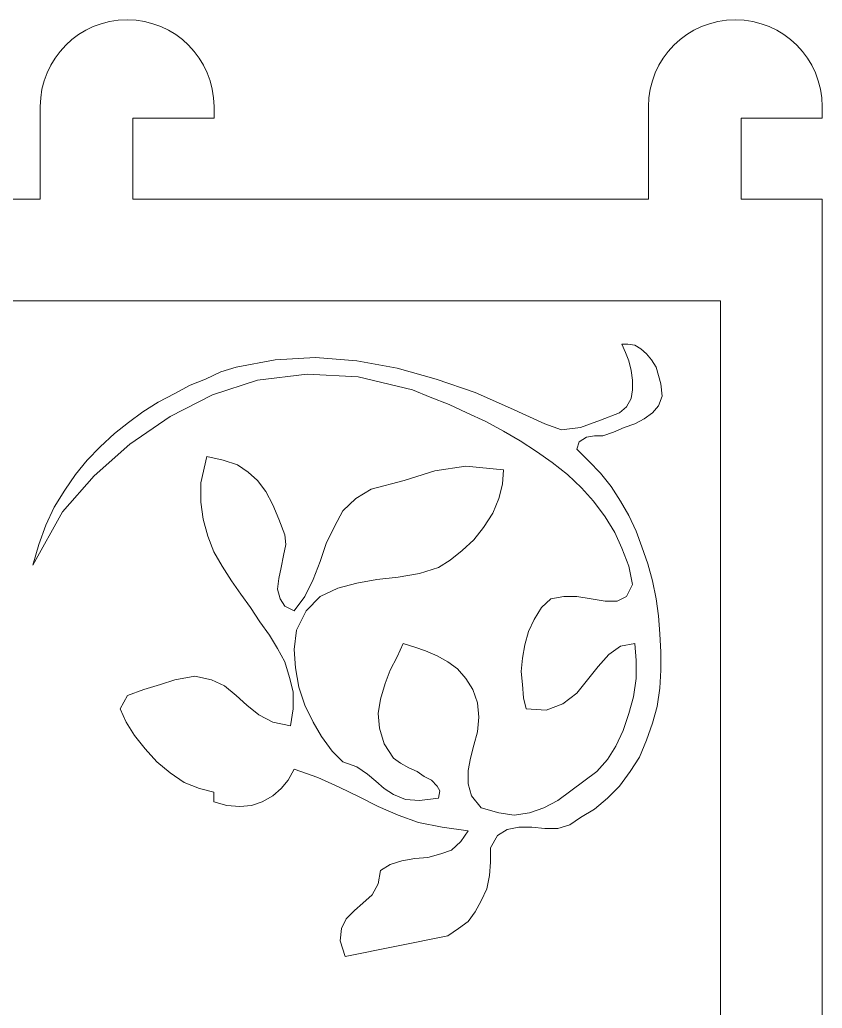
# Model space of a CAD drawing. Header units: millimetres. Extents: x -194 to 183, y -158 to 141.
# Drawn here: x 152.86 to 180.56, y 107.32 to 141.46 of the extents above; entities that cross this region are included whole.
import ezdxf

# ---------------------------------------------------------------- set-up
doc = ezdxf.new("R2010")
doc.units = ezdxf.units.MM
doc.header["$MEASUREMENT"] = 0
doc.layers.add('Camada 1', color=7, linetype='Continuous')

msp = doc.modelspace()

# ---------------------------------------------------------------- linework, layer by layer
at = {"layer": 'Camada 1', "color": 250, "lineweight": 9}
for points, knots in [([(90.563, 45.2602), (90.563, 45.2602), (90.563, 48.0602), (90.563, 48.0602), (90.563, 48.0602), (90.563, 48.0602), (90.563, 132.4602), (90.563, 132.4602), (90.563, 132.4602), (90.563, 132.4602), (90.563, 135.2602), (90.563, 135.2602), (90.563, 135.2602), (90.563, 135.2602), (90.563, 138.4602), (90.563, 138.4602), (90.563, 138.4602), (90.563, 140.117), (91.9062, 141.4602), (93.563, 141.4602), (93.563, 141.4602), (95.2198, 141.4602), (96.563, 140.117), (96.563, 138.4602), (96.563, 138.4602), (96.563, 138.4602), (96.563, 138.0602), (96.563, 138.0602), (96.563, 138.0602), (96.563, 138.0602), (93.763, 138.0602), (93.763, 138.0602), (93.763, 138.0602), (93.763, 138.0602), (93.763, 135.2602), (93.763, 135.2602), (93.763, 135.2602), (93.763, 135.2602), (96.563, 135.2602), (96.563, 135.2602), (96.563, 135.2602), (96.563, 135.2602), (111.563, 135.2602), (111.563, 135.2602), (111.563, 135.2602), (111.563, 135.2602), (111.563, 138.4602), (111.563, 138.4602), (111.563, 138.4602), (111.563, 140.117), (112.9062, 141.4602), (114.563, 141.4602), (114.563, 141.4602), (116.2198, 141.4602), (117.563, 140.117), (117.563, 138.4602), (117.563, 138.4602), (117.563, 138.4602), (117.563, 138.0602), (117.563, 138.0602), (117.563, 138.0602), (117.563, 138.0602), (114.763, 138.0602), (114.763, 138.0602), (114.763, 138.0602), (114.763, 138.0602), (114.763, 135.2602), (114.763, 135.2602), (114.763, 135.2602), (114.763, 135.2602), (117.563, 135.2602), (117.563, 135.2602), (117.563, 135.2602), (117.563, 135.2602), (132.563, 135.2602), (132.563, 135.2602), (132.563, 135.2602), (132.563, 135.2602), (132.563, 138.4602), (132.563, 138.4602), (132.563, 138.4602), (132.563, 140.117), (133.9062, 141.4602), (135.563, 141.4602), (135.563, 141.4602), (137.2198, 141.4602), (138.563, 140.117), (138.563, 138.4602), (138.563, 138.4602), (138.563, 138.4602), (138.563, 138.0602), (138.563, 138.0602), (138.563, 138.0602), (138.563, 138.0602), (135.763, 138.0602), (135.763, 138.0602), (135.763, 138.0602), (135.763, 138.0602), (135.763, 135.2602), (135.763, 135.2602), (135.763, 135.2602), (135.763, 135.2602), (138.563, 135.2602), (138.563, 135.2602), (138.563, 135.2602), (138.563, 135.2602), (153.563, 135.2602), (153.563, 135.2602), (153.563, 135.2602), (153.563, 135.2602), (153.563, 138.4602), (153.563, 138.4602), (153.563, 138.4602), (153.563, 140.117), (154.9062, 141.4602), (156.563, 141.4602), (156.563, 141.4602), (158.2198, 141.4602), (159.563, 140.117), (159.563, 138.4602), (159.563, 138.4602), (159.563, 138.4602), (159.563, 138.0602), (159.563, 138.0602), (159.563, 138.0602), (159.563, 138.0602), (156.763, 138.0602), (156.763, 138.0602), (156.763, 138.0602), (156.763, 138.0602), (156.763, 135.2602), (156.763, 135.2602), (156.763, 135.2602), (156.763, 135.2602), (159.563, 135.2602), (159.563, 135.2602), (159.563, 135.2602), (159.563, 135.2602), (174.563, 135.2602), (174.563, 135.2602), (174.563, 135.2602), (174.563, 135.2602), (174.563, 138.4602), (174.563, 138.4602), (174.563, 138.4602), (174.563, 140.117), (175.9062, 141.4602), (177.563, 141.4602), (177.563, 141.4602), (179.2198, 141.4602), (180.563, 140.117), (180.563, 138.4602), (180.563, 138.4602), (180.563, 138.4602), (180.563, 138.0602), (180.563, 138.0602), (180.563, 138.0602), (180.563, 138.0602), (177.763, 138.0602), (177.763, 138.0602), (177.763, 138.0602), (177.763, 138.0602), (177.763, 135.2602), (177.763, 135.2602), (177.763, 135.2602), (177.763, 135.2602), (180.563, 135.2602), (180.563, 135.2602), (180.563, 135.2602), (180.563, 135.2602), (180.563, 132.4602), (180.563, 132.4602), (180.563, 132.4602), (180.563, 132.4602), (180.563, 48.0602), (180.563, 48.0602), (180.563, 48.0602), (180.563, 48.0602), (180.563, 45.2602), (180.563, 45.2602), (180.563, 45.2602), (180.563, 45.2602), (177.763, 45.2602), (177.763, 45.2602), (177.763, 45.2602), (177.763, 45.2602), (177.763, 42.4602), (177.763, 42.4602), (177.763, 42.4602), (177.763, 42.4602), (180.563, 42.4602), (180.563, 42.4602), (180.563, 42.4602), (180.563, 42.4602), (180.563, 42.0602), (180.563, 42.0602), (180.563, 42.0602), (180.563, 40.4034), (179.2198, 39.0602), (177.563, 39.0602), (177.563, 39.0602), (175.9062, 39.0602), (174.563, 40.4034), (174.563, 42.0602), (174.563, 42.0602), (174.563, 42.0602), (174.563, 45.2602), (174.563, 45.2602), (174.563, 45.2602), (174.563, 45.2602), (159.563, 45.2602), (159.563, 45.2602), (159.563, 45.2602), (159.563, 45.2602), (156.763, 45.2602), (156.763, 45.2602), (156.763, 45.2602), (156.763, 45.2602), (156.763, 42.4602), (156.763, 42.4602), (156.763, 42.4602), (156.763, 42.4602), (159.563, 42.4602), (159.563, 42.4602), (159.563, 42.4602), (159.563, 42.4602), (159.563, 42.0602), (159.563, 42.0602), (159.563, 42.0602), (159.563, 40.4034), (158.2198, 39.0602), (156.563, 39.0602), (156.563, 39.0602), (154.9062, 39.0602), (153.563, 40.4034), (153.563, 42.0602), (153.563, 42.0602), (153.563, 42.0602), (153.563, 45.2602), (153.563, 45.2602), (153.563, 45.2602), (153.563, 45.2602), (138.563, 45.2602), (138.563, 45.2602), (138.563, 45.2602), (138.563, 45.2602), (135.763, 45.2602), (135.763, 45.2602), (135.763, 45.2602), (135.763, 45.2602), (135.763, 42.4602), (135.763, 42.4602), (135.763, 42.4602), (135.763, 42.4602), (138.563, 42.4602), (138.563, 42.4602), (138.563, 42.4602), (138.563, 42.4602), (138.563, 42.0602), (138.563, 42.0602), (138.563, 42.0602), (138.563, 40.4034), (137.2198, 39.0602), (135.563, 39.0602), (135.563, 39.0602), (133.9062, 39.0602), (132.563, 40.4034), (132.563, 42.0602), (132.563, 42.0602), (132.563, 42.0602), (132.563, 45.2602), (132.563, 45.2602), (132.563, 45.2602), (132.563, 45.2602), (117.563, 45.2602), (117.563, 45.2602), (117.563, 45.2602), (117.563, 45.2602), (114.763, 45.2602), (114.763, 45.2602), (114.763, 45.2602), (114.763, 45.2602), (114.763, 42.4602), (114.763, 42.4602), (114.763, 42.4602), (114.763, 42.4602), (117.563, 42.4602), (117.563, 42.4602), (117.563, 42.4602), (117.563, 42.4602), (117.563, 42.0602), (117.563, 42.0602), (117.563, 42.0602), (117.563, 40.4034), (116.2198, 39.0602), (114.563, 39.0602), (114.563, 39.0602), (112.9062, 39.0602), (111.563, 40.4034), (111.563, 42.0602), (111.563, 42.0602), (111.563, 42.0602), (111.563, 45.2602), (111.563, 45.2602), (111.563, 45.2602), (111.563, 45.2602), (96.563, 45.2602), (96.563, 45.2602), (96.563, 45.2602), (96.563, 45.2602), (93.763, 45.2602), (93.763, 45.2602), (93.763, 45.2602), (93.763, 45.2602), (93.763, 42.4602), (93.763, 42.4602), (93.763, 42.4602), (93.763, 42.4602), (96.563, 42.4602), (96.563, 42.4602), (96.563, 42.4602), (96.563, 42.4602), (96.563, 42.0602), (96.563, 42.0602), (96.563, 42.0602), (96.563, 40.4034), (95.2198, 39.0602), (93.563, 39.0602), (93.563, 39.0602), (91.9062, 39.0602), (90.563, 40.4034), (90.563, 42.0602), (90.563, 42.0602), (90.563, 42.0602), (90.563, 45.2602), (90.563, 45.2602)], [0, 0, 0, 0, 0.0117647, 0.0117647, 0.0117647, 0.0117647, 0.0235294, 0.0235294, 0.0235294, 0.0235294, 0.0352941, 0.0352941, 0.0352941, 0.0352941, 0.0470588, 0.0470588, 0.0470588, 0.0470588, 0.0588235, 0.0588235, 0.0588235, 0.0588235, 0.0705882, 0.0705882, 0.0705882, 0.0705882, 0.0823529, 0.0823529, 0.0823529, 0.0823529, 0.0941176, 0.0941176, 0.0941176, 0.0941176, 0.1058824, 0.1058824, 0.1058824, 0.1058824, 0.1176471, 0.1176471, 0.1176471, 0.1176471, 0.1294118, 0.1294118, 0.1294118, 0.1294118, 0.1411765, 0.1411765, 0.1411765, 0.1411765, 0.1529412, 0.1529412, 0.1529412, 0.1529412, 0.1647059, 0.1647059, 0.1647059, 0.1647059, 0.1764706, 0.1764706, 0.1764706, 0.1764706, 0.1882353, 0.1882353, 0.1882353, 0.1882353, 0.2, 0.2, 0.2, 0.2, 0.2117647, 0.2117647, 0.2117647, 0.2117647, 0.2235294, 0.2235294, 0.2235294, 0.2235294, 0.2352941, 0.2352941, 0.2352941, 0.2352941, 0.2470588, 0.2470588, 0.2470588, 0.2470588, 0.2588235, 0.2588235, 0.2588235, 0.2588235, 0.2705882, 0.2705882, 0.2705882, 0.2705882, 0.2823529, 0.2823529, 0.2823529, 0.2823529, 0.2941176, 0.2941176, 0.2941176, 0.2941176, 0.3058824, 0.3058824, 0.3058824, 0.3058824, 0.3176471, 0.3176471, 0.3176471, 0.3176471, 0.3294118, 0.3294118, 0.3294118, 0.3294118, 0.3411765, 0.3411765, 0.3411765, 0.3411765, 0.3529412, 0.3529412, 0.3529412, 0.3529412, 0.3647059, 0.3647059, 0.3647059, 0.3647059, 0.3764706, 0.3764706, 0.3764706, 0.3764706, 0.3882353, 0.3882353, 0.3882353, 0.3882353, 0.4, 0.4, 0.4, 0.4, 0.4117647, 0.4117647, 0.4117647, 0.4117647, 0.4235294, 0.4235294, 0.4235294, 0.4235294, 0.4352941, 0.4352941, 0.4352941, 0.4352941, 0.4470588, 0.4470588, 0.4470588, 0.4470588, 0.4588235, 0.4588235, 0.4588235, 0.4588235, 0.4705882, 0.4705882, 0.4705882, 0.4705882, 0.4823529, 0.4823529, 0.4823529, 0.4823529, 0.4941176, 0.4941176, 0.4941176, 0.4941176, 0.5058824, 0.5058824, 0.5058824, 0.5058824, 0.5176471, 0.5176471, 0.5176471, 0.5176471, 0.5294118, 0.5294118, 0.5294118, 0.5294118, 0.5411765, 0.5411765, 0.5411765, 0.5411765, 0.5529412, 0.5529412, 0.5529412, 0.5529412, 0.5647059, 0.5647059, 0.5647059, 0.5647059, 0.5764706, 0.5764706, 0.5764706, 0.5764706, 0.5882353, 0.5882353, 0.5882353, 0.5882353, 0.6, 0.6, 0.6, 0.6, 0.6117647, 0.6117647, 0.6117647, 0.6117647, 0.6235294, 0.6235294, 0.6235294, 0.6235294, 0.6352941, 0.6352941, 0.6352941, 0.6352941, 0.6470588, 0.6470588, 0.6470588, 0.6470588, 0.6588235, 0.6588235, 0.6588235, 0.6588235, 0.6705882, 0.6705882, 0.6705882, 0.6705882, 0.6823529, 0.6823529, 0.6823529, 0.6823529, 0.6941176, 0.6941176, 0.6941176, 0.6941176, 0.7058824, 0.7058824, 0.7058824, 0.7058824, 0.7176471, 0.7176471, 0.7176471, 0.7176471, 0.7294118, 0.7294118, 0.7294118, 0.7294118, 0.7411765, 0.7411765, 0.7411765, 0.7411765, 0.7529412, 0.7529412, 0.7529412, 0.7529412, 0.7647059, 0.7647059, 0.7647059, 0.7647059, 0.7764706, 0.7764706, 0.7764706, 0.7764706, 0.7882353, 0.7882353, 0.7882353, 0.7882353, 0.8, 0.8, 0.8, 0.8, 0.8117647, 0.8117647, 0.8117647, 0.8117647, 0.8235294, 0.8235294, 0.8235294, 0.8235294, 0.8352941, 0.8352941, 0.8352941, 0.8352941, 0.8470588, 0.8470588, 0.8470588, 0.8470588, 0.8588235, 0.8588235, 0.8588235, 0.8588235, 0.8705882, 0.8705882, 0.8705882, 0.8705882, 0.8823529, 0.8823529, 0.8823529, 0.8823529, 0.8941176, 0.8941176, 0.8941176, 0.8941176, 0.9058824, 0.9058824, 0.9058824, 0.9058824, 0.9176471, 0.9176471, 0.9176471, 0.9176471, 0.9294118, 0.9294118, 0.9294118, 0.9294118, 0.9411765, 0.9411765, 0.9411765, 0.9411765, 0.9529412, 0.9529412, 0.9529412, 0.9529412, 0.9647059, 0.9647059, 0.9647059, 0.9647059, 0.9764706, 0.9764706, 0.9764706, 0.9764706, 1, 1, 1, 1]), ([(160.3308, 129.4678), (160.3308, 129.4678), (161.6784, 129.718), (161.6784, 129.718), (161.6784, 129.718), (161.6784, 129.718), (163.0667, 129.8014), (163.0667, 129.8014), (163.0667, 129.8014), (163.0667, 129.8014), (164.4961, 129.6763), (164.4961, 129.6763), (164.4961, 129.6763), (164.4961, 129.6763), (165.8846, 129.426), (165.8846, 129.426), (165.8846, 129.426), (165.8846, 129.426), (167.2323, 129.0506), (167.2323, 129.0506), (167.2323, 129.0506), (167.2323, 129.0506), (168.5797, 128.5917), (168.5797, 128.5917), (168.5797, 128.5917), (168.5797, 128.5917), (169.8049, 128.0496), (169.8049, 128.0496), (169.8049, 128.0496), (169.8049, 128.0496), (170.9892, 127.5074), (170.9892, 127.5074), (170.9892, 127.5074), (170.9892, 127.5074), (171.5608, 127.2988), (171.5608, 127.2988), (171.5608, 127.2988), (171.5608, 127.2988), (172.2142, 127.3822), (172.2142, 127.3822), (172.2142, 127.3822), (172.2142, 127.3822), (172.9086, 127.6325), (172.9086, 127.6325), (172.9086, 127.6325), (172.9086, 127.6325), (173.5619, 127.8826), (173.5619, 127.8826), (173.5619, 127.8826), (173.5619, 127.8826), (173.8069, 128.0913), (173.8069, 128.0913), (173.8069, 128.0913), (173.8069, 128.0913), (173.9703, 128.3833), (173.9703, 128.3833), (173.9703, 128.3833), (173.9703, 128.3833), (174.0112, 128.6752), (174.0112, 128.6752), (174.0112, 128.6752), (174.0112, 128.6752), (174.0112, 129.0089), (174.0112, 129.0089), (174.0112, 129.0089), (174.0112, 129.0089), (173.9703, 129.3426), (173.9703, 129.3426), (173.9703, 129.3426), (173.9703, 129.3426), (173.8886, 129.6763), (173.8886, 129.6763), (173.8886, 129.6763), (173.8886, 129.6763), (173.7662, 129.9682), (173.7662, 129.9682), (173.7662, 129.9682), (173.7662, 129.9682), (173.6436, 130.2602), (173.6436, 130.2602), (173.6436, 130.2602), (173.6436, 130.2602), (173.8479, 130.2602), (173.8479, 130.2602), (173.8479, 130.2602), (173.8479, 130.2602), (174.0929, 130.2184), (174.0929, 130.2184), (174.0929, 130.2184), (174.0929, 130.2184), (174.2971, 130.0933), (174.2971, 130.0933), (174.2971, 130.0933), (174.2971, 130.0933), (174.5012, 129.9265), (174.5012, 129.9265), (174.5012, 129.9265), (174.5012, 129.9265), (174.6647, 129.718), (174.6647, 129.718), (174.6647, 129.718), (174.6647, 129.718), (174.8278, 129.4678), (174.8278, 129.4678), (174.8278, 129.4678), (174.8278, 129.4678), (174.9096, 129.1758), (174.9096, 129.1758), (174.9096, 129.1758), (174.9096, 129.1758), (174.9913, 128.8837), (174.9913, 128.8837), (174.9913, 128.8837), (174.9913, 128.8837), (175.0321, 128.4667), (175.0321, 128.4667), (175.0321, 128.4667), (175.0321, 128.4667), (174.9096, 128.133), (174.9096, 128.133), (174.9096, 128.133), (174.9096, 128.133), (174.7055, 127.8826), (174.7055, 127.8826), (174.7055, 127.8826), (174.7055, 127.8826), (174.4195, 127.6742), (174.4195, 127.6742), (174.4195, 127.6742), (174.4195, 127.6742), (174.0929, 127.5074), (174.0929, 127.5074), (174.0929, 127.5074), (174.0929, 127.5074), (173.7254, 127.3822), (173.7254, 127.3822), (173.7254, 127.3822), (173.7254, 127.3822), (173.3578, 127.2153), (173.3578, 127.2153), (173.3578, 127.2153), (173.3578, 127.2153), (172.9902, 127.0903), (172.9902, 127.0903), (172.9902, 127.0903), (172.9902, 127.0903), (172.7044, 127.0903), (172.7044, 127.0903), (172.7044, 127.0903), (172.7044, 127.0903), (172.4187, 127.0485), (172.4187, 127.0485), (172.4187, 127.0485), (172.4187, 127.0485), (172.1734, 126.8817), (172.1734, 126.8817), (172.1734, 126.8817), (172.1734, 126.8817), (172.092, 126.6313), (172.092, 126.6313), (172.092, 126.6313), (172.092, 126.6313), (172.5001, 126.2144), (172.5001, 126.2144), (172.5001, 126.2144), (172.5001, 126.2144), (172.9086, 125.7973), (172.9086, 125.7973), (172.9086, 125.7973), (172.9086, 125.7973), (173.2762, 125.3385), (173.2762, 125.3385), (173.2762, 125.3385), (173.2762, 125.3385), (173.6028, 124.8379), (173.6028, 124.8379), (173.6028, 124.8379), (173.6028, 124.8379), (173.8886, 124.3373), (173.8886, 124.3373), (173.8886, 124.3373), (173.8886, 124.3373), (174.1336, 123.7952), (174.1336, 123.7952), (174.1336, 123.7952), (174.1336, 123.7952), (174.338, 123.2528), (174.338, 123.2528), (174.338, 123.2528), (174.338, 123.2528), (174.542, 122.669), (174.542, 122.669), (174.542, 122.669), (174.542, 122.669), (174.7055, 122.0851), (174.7055, 122.0851), (174.7055, 122.0851), (174.7055, 122.0851), (174.8278, 121.4594), (174.8278, 121.4594), (174.8278, 121.4594), (174.8278, 121.4594), (174.9096, 120.8755), (174.9096, 120.8755), (174.9096, 120.8755), (174.9096, 120.8755), (174.9504, 120.2498), (174.9504, 120.2498), (174.9504, 120.2498), (174.9504, 120.2498), (174.9913, 119.6241), (174.9913, 119.6241), (174.9913, 119.6241), (174.9913, 119.6241), (174.9913, 118.9984), (174.9913, 118.9984), (174.9913, 118.9984), (174.9913, 118.9984), (174.9504, 118.3727), (174.9504, 118.3727), (174.9504, 118.3727), (174.9504, 118.3727), (174.8686, 117.7471), (174.8686, 117.7471), (174.8686, 117.7471), (174.8686, 117.7471), (174.7055, 117.1632), (174.7055, 117.1632), (174.7055, 117.1632), (174.7055, 117.1632), (174.5012, 116.5792), (174.5012, 116.5792), (174.5012, 116.5792), (174.5012, 116.5792), (174.2563, 115.9954), (174.2563, 115.9954), (174.2563, 115.9954), (174.2563, 115.9954), (173.9295, 115.4948), (173.9295, 115.4948), (173.9295, 115.4948), (173.9295, 115.4948), (173.5619, 114.9942), (173.5619, 114.9942), (173.5619, 114.9942), (173.5619, 114.9942), (173.1535, 114.577), (173.1535, 114.577), (173.1535, 114.577), (173.1535, 114.577), (172.7044, 114.2018), (172.7044, 114.2018), (172.7044, 114.2018), (172.7044, 114.2018), (172.2142, 113.9099), (172.2142, 113.9099), (172.2142, 113.9099), (172.2142, 113.9099), (171.8468, 113.6595), (171.8468, 113.6595), (171.8468, 113.6595), (171.8468, 113.6595), (171.4385, 113.5345), (171.4385, 113.5345), (171.4385, 113.5345), (171.4385, 113.5345), (170.9892, 113.5345), (170.9892, 113.5345), (170.9892, 113.5345), (170.9892, 113.5345), (170.54, 113.5762), (170.54, 113.5762), (170.54, 113.5762), (170.54, 113.5762), (170.0909, 113.5762), (170.0909, 113.5762), (170.0909, 113.5762), (170.0909, 113.5762), (169.6825, 113.4928), (169.6825, 113.4928), (169.6825, 113.4928), (169.6825, 113.4928), (169.3557, 113.2842), (169.3557, 113.2842), (169.3557, 113.2842), (169.3557, 113.2842), (169.1107, 112.8671), (169.1107, 112.8671), (169.1107, 112.8671), (169.1107, 112.8671), (169.1107, 112.3665), (169.1107, 112.3665), (169.1107, 112.3665), (169.1107, 112.3665), (169.0699, 111.9078), (169.0699, 111.9078), (169.0699, 111.9078), (169.0699, 111.9078), (168.9881, 111.449), (168.9881, 111.449), (168.9881, 111.449), (168.9881, 111.449), (168.784, 111.0318), (168.784, 111.0318), (168.784, 111.0318), (168.784, 111.0318), (168.5797, 110.6563), (168.5797, 110.6563), (168.5797, 110.6563), (168.5797, 110.6563), (168.3347, 110.3226), (168.3347, 110.3226), (168.3347, 110.3226), (168.3347, 110.3226), (168.0081, 110.0725), (168.0081, 110.0725), (168.0081, 110.0725), (168.0081, 110.0725), (167.6405, 109.8222), (167.6405, 109.8222), (167.6405, 109.8222), (167.6405, 109.8222), (164.0877, 109.113), (164.0877, 109.113), (164.0877, 109.113), (164.0877, 109.113), (163.9244, 109.6553), (163.9244, 109.6553), (163.9244, 109.6553), (163.9244, 109.6553), (163.9653, 110.0725), (163.9653, 110.0725), (163.9653, 110.0725), (163.9653, 110.0725), (164.1285, 110.4061), (164.1285, 110.4061), (164.1285, 110.4061), (164.1285, 110.4061), (164.4144, 110.6981), (164.4144, 110.6981), (164.4144, 110.6981), (164.4144, 110.6981), (164.7002, 110.9482), (164.7002, 110.9482), (164.7002, 110.9482), (164.7002, 110.9482), (165.027, 111.2404), (165.027, 111.2404), (165.027, 111.2404), (165.027, 111.2404), (165.2312, 111.6156), (165.2312, 111.6156), (165.2312, 111.6156), (165.2312, 111.6156), (165.3129, 112.0746), (165.3129, 112.0746), (165.3129, 112.0746), (165.3129, 112.0746), (165.6396, 112.283), (165.6396, 112.283), (165.6396, 112.283), (165.6396, 112.283), (166.0478, 112.4083), (166.0478, 112.4083), (166.0478, 112.4083), (166.0478, 112.4083), (166.4972, 112.4916), (166.4972, 112.4916), (166.4972, 112.4916), (166.4972, 112.4916), (166.9462, 112.5335), (166.9462, 112.5335), (166.9462, 112.5335), (166.9462, 112.5335), (167.3954, 112.6585), (167.3954, 112.6585), (167.3954, 112.6585), (167.3954, 112.6585), (167.7631, 112.7836), (167.7631, 112.7836), (167.7631, 112.7836), (167.7631, 112.7836), (168.0898, 113.0756), (168.0898, 113.0756), (168.0898, 113.0756), (168.0898, 113.0756), (168.3347, 113.4509), (168.3347, 113.4509), (168.3347, 113.4509), (168.3347, 113.4509), (167.4364, 113.5762), (167.4364, 113.5762), (167.4364, 113.5762), (167.4364, 113.5762), (166.6197, 113.743), (166.6197, 113.743), (166.6197, 113.743), (166.6197, 113.743), (165.9255, 113.9931), (165.9255, 113.9931), (165.9255, 113.9931), (165.9255, 113.9931), (165.2312, 114.2851), (165.2312, 114.2851), (165.2312, 114.2851), (165.2312, 114.2851), (164.5779, 114.6188), (164.5779, 114.6188), (164.5779, 114.6188), (164.5779, 114.6188), (163.8835, 114.9525), (163.8835, 114.9525), (163.8835, 114.9525), (163.8835, 114.9525), (163.1484, 115.2862), (163.1484, 115.2862), (163.1484, 115.2862), (163.1484, 115.2862), (162.3319, 115.5782), (162.3319, 115.5782), (162.3319, 115.5782), (162.3319, 115.5782), (162.1275, 115.2028), (162.1275, 115.2028), (162.1275, 115.2028), (162.1275, 115.2028), (161.8824, 114.9107), (161.8824, 114.9107), (161.8824, 114.9107), (161.8824, 114.9107), (161.5967, 114.6605), (161.5967, 114.6605), (161.5967, 114.6605), (161.5967, 114.6605), (161.2291, 114.452), (161.2291, 114.452), (161.2291, 114.452), (161.2291, 114.452), (160.8616, 114.3268), (160.8616, 114.3268), (160.8616, 114.3268), (160.8616, 114.3268), (160.4531, 114.2851), (160.4531, 114.2851), (160.4531, 114.2851), (160.4531, 114.2851), (160.0041, 114.3268), (160.0041, 114.3268), (160.0041, 114.3268), (160.0041, 114.3268), (159.5547, 114.452), (159.5547, 114.452), (159.5547, 114.452), (159.5547, 114.452), (159.5547, 114.7858), (159.5547, 114.7858), (159.5547, 114.7858), (159.5547, 114.7858), (159.0648, 114.9107), (159.0648, 114.9107), (159.0648, 114.9107), (159.0648, 114.9107), (158.5339, 115.1195), (158.5339, 115.1195), (158.5339, 115.1195), (158.5339, 115.1195), (158.0438, 115.4531), (158.0438, 115.4531), (158.0438, 115.4531), (158.0438, 115.4531), (157.5946, 115.8285), (157.5946, 115.8285), (157.5946, 115.8285), (157.5946, 115.8285), (157.1863, 116.2872), (157.1863, 116.2872), (157.1863, 116.2872), (157.1863, 116.2872), (156.8187, 116.7462), (156.8187, 116.7462), (156.8187, 116.7462), (156.8187, 116.7462), (156.5329, 117.205), (156.5329, 117.205), (156.5329, 117.205), (156.5329, 117.205), (156.3286, 117.6637), (156.3286, 117.6637), (156.3286, 117.6637), (156.3286, 117.6637), (156.5736, 118.1225), (156.5736, 118.1225), (156.5736, 118.1225), (156.5736, 118.1225), (157.1455, 118.3311), (157.1455, 118.3311), (157.1455, 118.3311), (157.1455, 118.3311), (157.7171, 118.498), (157.7171, 118.498), (157.7171, 118.498), (157.7171, 118.498), (158.2071, 118.6647), (158.2071, 118.6647), (158.2071, 118.6647), (158.2071, 118.6647), (158.9013, 118.7898), (158.9013, 118.7898), (158.9013, 118.7898), (158.9013, 118.7898), (159.4731, 118.6647), (159.4731, 118.6647), (159.4731, 118.6647), (159.4731, 118.6647), (159.9224, 118.4562), (159.9224, 118.4562), (159.9224, 118.4562), (159.9224, 118.4562), (160.3308, 118.1225), (160.3308, 118.1225), (160.3308, 118.1225), (160.3308, 118.1225), (160.6982, 117.7889), (160.6982, 117.7889), (160.6982, 117.7889), (160.6982, 117.7889), (161.1065, 117.4552), (161.1065, 117.4552), (161.1065, 117.4552), (161.1065, 117.4552), (161.5967, 117.205), (161.5967, 117.205), (161.5967, 117.205), (161.5967, 117.205), (162.2092, 117.0798), (162.2092, 117.0798), (162.2092, 117.0798), (162.2092, 117.0798), (162.2909, 117.6637), (162.2909, 117.6637), (162.2909, 117.6637), (162.2909, 117.6637), (162.2909, 118.2475), (162.2909, 118.2475), (162.2909, 118.2475), (162.2909, 118.2475), (162.1684, 118.7482), (162.1684, 118.7482), (162.1684, 118.7482), (162.1684, 118.7482), (162.0051, 119.2904), (162.0051, 119.2904), (162.0051, 119.2904), (162.0051, 119.2904), (161.76, 119.7492), (161.76, 119.7492), (161.76, 119.7492), (161.76, 119.7492), (161.474, 120.2082), (161.474, 120.2082), (161.474, 120.2082), (161.474, 120.2082), (161.1474, 120.6669), (161.1474, 120.6669), (161.1474, 120.6669), (161.1474, 120.6669), (160.8207, 121.1674), (160.8207, 121.1674), (160.8207, 121.1674), (160.8207, 121.1674), (160.4939, 121.6261), (160.4939, 121.6261), (160.4939, 121.6261), (160.4939, 121.6261), (160.1673, 122.0851), (160.1673, 122.0851), (160.1673, 122.0851), (160.1673, 122.0851), (159.8406, 122.5855), (159.8406, 122.5855), (159.8406, 122.5855), (159.8406, 122.5855), (159.5547, 123.0861), (159.5547, 123.0861), (159.5547, 123.0861), (159.5547, 123.0861), (159.3507, 123.6283), (159.3507, 123.6283), (159.3507, 123.6283), (159.3507, 123.6283), (159.1872, 124.2122), (159.1872, 124.2122), (159.1872, 124.2122), (159.1872, 124.2122), (159.1055, 124.7962), (159.1055, 124.7962), (159.1055, 124.7962), (159.1055, 124.7962), (159.1055, 125.4636), (159.1055, 125.4636), (159.1055, 125.4636), (159.1055, 125.4636), (159.3097, 126.3811), (159.3097, 126.3811), (159.3097, 126.3811), (159.3097, 126.3811), (159.8815, 126.256), (159.8815, 126.256), (159.8815, 126.256), (159.8815, 126.256), (160.3716, 126.0893), (160.3716, 126.0893), (160.3716, 126.0893), (160.3716, 126.0893), (160.7392, 125.839), (160.7392, 125.839), (160.7392, 125.839), (160.7392, 125.839), (161.0658, 125.5469), (161.0658, 125.5469), (161.0658, 125.5469), (161.0658, 125.5469), (161.3518, 125.1716), (161.3518, 125.1716), (161.3518, 125.1716), (161.3518, 125.1716), (161.5967, 124.7128), (161.5967, 124.7128), (161.5967, 124.7128), (161.5967, 124.7128), (161.8009, 124.2122), (161.8009, 124.2122), (161.8009, 124.2122), (161.8009, 124.2122), (162.0051, 123.6699), (162.0051, 123.6699), (162.0051, 123.6699), (162.0051, 123.6699), (162.0459, 123.3363), (162.0459, 123.3363), (162.0459, 123.3363), (162.0459, 123.3363), (161.9642, 122.9609), (161.9642, 122.9609), (161.9642, 122.9609), (161.9642, 122.9609), (161.8824, 122.5439), (161.8824, 122.5439), (161.8824, 122.5439), (161.8824, 122.5439), (161.8009, 122.1686), (161.8009, 122.1686), (161.8009, 122.1686), (161.8009, 122.1686), (161.76, 121.7931), (161.76, 121.7931), (161.76, 121.7931), (161.76, 121.7931), (161.8417, 121.4594), (161.8417, 121.4594), (161.8417, 121.4594), (161.8417, 121.4594), (162.0051, 121.2092), (162.0051, 121.2092), (162.0051, 121.2092), (162.0051, 121.2092), (162.3319, 121.0423), (162.3319, 121.0423), (162.3319, 121.0423), (162.3319, 121.0423), (162.6993, 121.5429), (162.6993, 121.5429), (162.6993, 121.5429), (162.6993, 121.5429), (162.9852, 122.1268), (162.9852, 122.1268), (162.9852, 122.1268), (162.9852, 122.1268), (163.2302, 122.7524), (163.2302, 122.7524), (163.2302, 122.7524), (163.2302, 122.7524), (163.4343, 123.3781), (163.4343, 123.3781), (163.4343, 123.3781), (163.4343, 123.3781), (163.7201, 123.9619), (163.7201, 123.9619), (163.7201, 123.9619), (163.7201, 123.9619), (164.0062, 124.5043), (164.0062, 124.5043), (164.0062, 124.5043), (164.0062, 124.5043), (164.4553, 124.9213), (164.4553, 124.9213), (164.4553, 124.9213), (164.4553, 124.9213), (164.9863, 125.2549), (164.9863, 125.2549), (164.9863, 125.2549), (164.9863, 125.2549), (166.1295, 125.5469), (166.1295, 125.5469), (166.1295, 125.5469), (166.1295, 125.5469), (167.1914, 125.8805), (167.1914, 125.8805), (167.1914, 125.8805), (167.1914, 125.8805), (168.2531, 126.0474), (168.2531, 126.0474), (168.2531, 126.0474), (168.2531, 126.0474), (169.5598, 125.9223), (169.5598, 125.9223), (169.5598, 125.9223), (169.5598, 125.9223), (169.5191, 125.4218), (169.5191, 125.4218), (169.5191, 125.4218), (169.5191, 125.4218), (169.3965, 124.9213), (169.3965, 124.9213), (169.3965, 124.9213), (169.3965, 124.9213), (169.1924, 124.4208), (169.1924, 124.4208), (169.1924, 124.4208), (169.1924, 124.4208), (168.8657, 123.9202), (168.8657, 123.9202), (168.8657, 123.9202), (168.8657, 123.9202), (168.539, 123.5033), (168.539, 123.5033), (168.539, 123.5033), (168.539, 123.5033), (168.1306, 123.1277), (168.1306, 123.1277), (168.1306, 123.1277), (168.1306, 123.1277), (167.7222, 122.7941), (167.7222, 122.7941), (167.7222, 122.7941), (167.7222, 122.7941), (167.3138, 122.5439), (167.3138, 122.5439), (167.3138, 122.5439), (167.3138, 122.5439), (166.6604, 122.3353), (166.6604, 122.3353), (166.6604, 122.3353), (166.6604, 122.3353), (165.9255, 122.2102), (165.9255, 122.2102), (165.9255, 122.2102), (165.9255, 122.2102), (165.1904, 122.1268), (165.1904, 122.1268), (165.1904, 122.1268), (165.1904, 122.1268), (164.4961, 122.0016), (164.4961, 122.0016), (164.4961, 122.0016), (164.4961, 122.0016), (163.8427, 121.8347), (163.8427, 121.8347), (163.8427, 121.8347), (163.8427, 121.8347), (163.2302, 121.5429), (163.2302, 121.5429), (163.2302, 121.5429), (163.2302, 121.5429), (162.7399, 121.0423), (162.7399, 121.0423), (162.7399, 121.0423), (162.7399, 121.0423), (162.4133, 120.3749), (162.4133, 120.3749), (162.4133, 120.3749), (162.4133, 120.3749), (162.3319, 119.7076), (162.3319, 119.7076), (162.3319, 119.7076), (162.3319, 119.7076), (162.3726, 119.0819), (162.3726, 119.0819), (162.3726, 119.0819), (162.3726, 119.0819), (162.495, 118.4146), (162.495, 118.4146), (162.495, 118.4146), (162.495, 118.4146), (162.6993, 117.7889), (162.6993, 117.7889), (162.6993, 117.7889), (162.6993, 117.7889), (162.9852, 117.205), (162.9852, 117.205), (162.9852, 117.205), (162.9852, 117.205), (163.2711, 116.7044), (163.2711, 116.7044), (163.2711, 116.7044), (163.2711, 116.7044), (163.6386, 116.204), (163.6386, 116.204), (163.6386, 116.204), (163.6386, 116.204), (164.0062, 115.8285), (164.0062, 115.8285), (164.0062, 115.8285), (164.0062, 115.8285), (164.4961, 115.6615), (164.4961, 115.6615), (164.4961, 115.6615), (164.4961, 115.6615), (164.8636, 115.4114), (164.8636, 115.4114), (164.8636, 115.4114), (164.8636, 115.4114), (165.1494, 115.1611), (165.1494, 115.1611), (165.1494, 115.1611), (165.1494, 115.1611), (165.4354, 114.9107), (165.4354, 114.9107), (165.4354, 114.9107), (165.4354, 114.9107), (165.762, 114.7023), (165.762, 114.7023), (165.762, 114.7023), (165.762, 114.7023), (166.1704, 114.5355), (166.1704, 114.5355), (166.1704, 114.5355), (166.1704, 114.5355), (166.6604, 114.4938), (166.6604, 114.4938), (166.6604, 114.4938), (166.6604, 114.4938), (167.3138, 114.577), (167.3138, 114.577), (167.3138, 114.577), (167.3138, 114.577), (167.3547, 114.8275), (167.3547, 114.8275), (167.3547, 114.8275), (167.3547, 114.8275), (167.273, 114.9942), (167.273, 114.9942), (167.273, 114.9942), (167.273, 114.9942), (167.0688, 115.2028), (167.0688, 115.2028), (167.0688, 115.2028), (167.0688, 115.2028), (166.8239, 115.3279), (166.8239, 115.3279), (166.8239, 115.3279), (166.8239, 115.3279), (166.5789, 115.4948), (166.5789, 115.4948), (166.5789, 115.4948), (166.5789, 115.4948), (166.293, 115.6199), (166.293, 115.6199), (166.293, 115.6199), (166.293, 115.6199), (166.007, 115.7868), (166.007, 115.7868), (166.007, 115.7868), (166.007, 115.7868), (165.762, 115.9536), (165.762, 115.9536), (165.762, 115.9536), (165.762, 115.9536), (165.4354, 116.4541), (165.4354, 116.4541), (165.4354, 116.4541), (165.4354, 116.4541), (165.272, 116.9963), (165.272, 116.9963), (165.272, 116.9963), (165.272, 116.9963), (165.2312, 117.497), (165.2312, 117.497), (165.2312, 117.497), (165.2312, 117.497), (165.3129, 117.9974), (165.3129, 117.9974), (165.3129, 117.9974), (165.3129, 117.9974), (165.4762, 118.5397), (165.4762, 118.5397), (165.4762, 118.5397), (165.4762, 118.5397), (165.6396, 118.9984), (165.6396, 118.9984), (165.6396, 118.9984), (165.6396, 118.9984), (165.8846, 119.4574), (165.8846, 119.4574), (165.8846, 119.4574), (165.8846, 119.4574), (166.0887, 119.9161), (166.0887, 119.9161), (166.0887, 119.9161), (166.0887, 119.9161), (166.4972, 119.791), (166.4972, 119.791), (166.4972, 119.791), (166.4972, 119.791), (166.8647, 119.6658), (166.8647, 119.6658), (166.8647, 119.6658), (166.8647, 119.6658), (167.273, 119.499), (167.273, 119.499), (167.273, 119.499), (167.273, 119.499), (167.6405, 119.2904), (167.6405, 119.2904), (167.6405, 119.2904), (167.6405, 119.2904), (167.9672, 119.0402), (167.9672, 119.0402), (167.9672, 119.0402), (167.9672, 119.0402), (168.2531, 118.7066), (168.2531, 118.7066), (168.2531, 118.7066), (168.2531, 118.7066), (168.4982, 118.3311), (168.4982, 118.3311), (168.4982, 118.3311), (168.4982, 118.3311), (168.6615, 117.8724), (168.6615, 117.8724), (168.6615, 117.8724), (168.6615, 117.8724), (168.7023, 117.3717), (168.7023, 117.3717), (168.7023, 117.3717), (168.7023, 117.3717), (168.6615, 116.8714), (168.6615, 116.8714), (168.6615, 116.8714), (168.6615, 116.8714), (168.539, 116.4123), (168.539, 116.4123), (168.539, 116.4123), (168.539, 116.4123), (168.4165, 115.9536), (168.4165, 115.9536), (168.4165, 115.9536), (168.4165, 115.9536), (168.3347, 115.5367), (168.3347, 115.5367), (168.3347, 115.5367), (168.3347, 115.5367), (168.3347, 115.0777), (168.3347, 115.0777), (168.3347, 115.0777), (168.3347, 115.0777), (168.4573, 114.6605), (168.4573, 114.6605), (168.4573, 114.6605), (168.4573, 114.6605), (168.784, 114.2436), (168.784, 114.2436), (168.784, 114.2436), (168.784, 114.2436), (169.3965, 114.0766), (169.3965, 114.0766), (169.3965, 114.0766), (169.3965, 114.0766), (169.9274, 113.9931), (169.9274, 113.9931), (169.9274, 113.9931), (169.9274, 113.9931), (170.4584, 114.0766), (170.4584, 114.0766), (170.4584, 114.0766), (170.4584, 114.0766), (170.9484, 114.2436), (170.9484, 114.2436), (170.9484, 114.2436), (170.9484, 114.2436), (171.4385, 114.4938), (171.4385, 114.4938), (171.4385, 114.4938), (171.4385, 114.4938), (171.8876, 114.8275), (171.8876, 114.8275), (171.8876, 114.8275), (171.8876, 114.8275), (172.3369, 115.1611), (172.3369, 115.1611), (172.3369, 115.1611), (172.3369, 115.1611), (172.7861, 115.4948), (172.7861, 115.4948), (172.7861, 115.4948), (172.7861, 115.4948), (173.1535, 115.9119), (173.1535, 115.9119), (173.1535, 115.9119), (173.1535, 115.9119), (173.4396, 116.3707), (173.4396, 116.3707), (173.4396, 116.3707), (173.4396, 116.3707), (173.6845, 116.9129), (173.6845, 116.9129), (173.6845, 116.9129), (173.6845, 116.9129), (173.8886, 117.497), (173.8886, 117.497), (173.8886, 117.497), (173.8886, 117.497), (174.0521, 118.0809), (174.0521, 118.0809), (174.0521, 118.0809), (174.0521, 118.0809), (174.1336, 118.7066), (174.1336, 118.7066), (174.1336, 118.7066), (174.1336, 118.7066), (174.1336, 119.3321), (174.1336, 119.3321), (174.1336, 119.3321), (174.1336, 119.3321), (174.0929, 119.9161), (174.0929, 119.9161), (174.0929, 119.9161), (174.0929, 119.9161), (173.6028, 119.8327), (173.6028, 119.8327), (173.6028, 119.8327), (173.6028, 119.8327), (173.1944, 119.5407), (173.1944, 119.5407), (173.1944, 119.5407), (173.1944, 119.5407), (172.8268, 119.1235), (172.8268, 119.1235), (172.8268, 119.1235), (172.8268, 119.1235), (172.4595, 118.6647), (172.4595, 118.6647), (172.4595, 118.6647), (172.4595, 118.6647), (172.092, 118.206), (172.092, 118.206), (172.092, 118.206), (172.092, 118.206), (171.6017, 117.8307), (171.6017, 117.8307), (171.6017, 117.8307), (171.6017, 117.8307), (171.0301, 117.6218), (171.0301, 117.6218), (171.0301, 117.6218), (171.0301, 117.6218), (170.3358, 117.6637), (170.3358, 117.6637), (170.3358, 117.6637), (170.3358, 117.6637), (170.2541, 118.0391), (170.2541, 118.0391), (170.2541, 118.0391), (170.2541, 118.0391), (170.2132, 118.498), (170.2132, 118.498), (170.2132, 118.498), (170.2132, 118.498), (170.1725, 118.9568), (170.1725, 118.9568), (170.1725, 118.9568), (170.1725, 118.9568), (170.2132, 119.4155), (170.2132, 119.4155), (170.2132, 119.4155), (170.2132, 119.4155), (170.2949, 119.8744), (170.2949, 119.8744), (170.2949, 119.8744), (170.2949, 119.8744), (170.4176, 120.3331), (170.4176, 120.3331), (170.4176, 120.3331), (170.4176, 120.3331), (170.6218, 120.7503), (170.6218, 120.7503), (170.6218, 120.7503), (170.6218, 120.7503), (170.8667, 121.1674), (170.8667, 121.1674), (170.8667, 121.1674), (170.8667, 121.1674), (171.1933, 121.4594), (171.1933, 121.4594), (171.1933, 121.4594), (171.1933, 121.4594), (171.6426, 121.5429), (171.6426, 121.5429), (171.6426, 121.5429), (171.6426, 121.5429), (172.092, 121.5429), (172.092, 121.5429), (172.092, 121.5429), (172.092, 121.5429), (172.5818, 121.4594), (172.5818, 121.4594), (172.5818, 121.4594), (172.5818, 121.4594), (173.072, 121.376), (173.072, 121.376), (173.072, 121.376), (173.072, 121.376), (173.4802, 121.376), (173.4802, 121.376), (173.4802, 121.376), (173.4802, 121.376), (173.8069, 121.5429), (173.8069, 121.5429), (173.8069, 121.5429), (173.8069, 121.5429), (174.0112, 121.9598), (174.0112, 121.9598), (174.0112, 121.9598), (174.0112, 121.9598), (173.8886, 122.5855), (173.8886, 122.5855), (173.8886, 122.5855), (173.8886, 122.5855), (173.6436, 123.2112), (173.6436, 123.2112), (173.6436, 123.2112), (173.6436, 123.2112), (173.3987, 123.7534), (173.3987, 123.7534), (173.3987, 123.7534), (173.3987, 123.7534), (173.072, 124.2956), (173.072, 124.2956), (173.072, 124.2956), (173.072, 124.2956), (172.6636, 124.8379), (172.6636, 124.8379), (172.6636, 124.8379), (172.6636, 124.8379), (172.2552, 125.2966), (172.2552, 125.2966), (172.2552, 125.2966), (172.2552, 125.2966), (171.7651, 125.7556), (171.7651, 125.7556), (171.7651, 125.7556), (171.7651, 125.7556), (171.2341, 126.1726), (171.2341, 126.1726), (171.2341, 126.1726), (171.2341, 126.1726), (170.7033, 126.548), (170.7033, 126.548), (170.7033, 126.548), (170.7033, 126.548), (170.1317, 126.9234), (170.1317, 126.9234), (170.1317, 126.9234), (170.1317, 126.9234), (169.5598, 127.257), (169.5598, 127.257), (169.5598, 127.257), (169.5598, 127.257), (168.9473, 127.5906), (168.9473, 127.5906), (168.9473, 127.5906), (168.9473, 127.5906), (168.294, 127.8826), (168.294, 127.8826), (168.294, 127.8826), (168.294, 127.8826), (167.6814, 128.1748), (167.6814, 128.1748), (167.6814, 128.1748), (167.6814, 128.1748), (167.028, 128.425), (167.028, 128.425), (167.028, 128.425), (167.028, 128.425), (166.4155, 128.6752), (166.4155, 128.6752), (166.4155, 128.6752), (166.4155, 128.6752), (164.5369, 129.1341), (164.5369, 129.1341), (164.5369, 129.1341), (164.5369, 129.1341), (162.7809, 129.2174), (162.7809, 129.2174), (162.7809, 129.2174), (162.7809, 129.2174), (161.0658, 129.0089), (161.0658, 129.0089), (161.0658, 129.0089), (161.0658, 129.0089), (159.5138, 128.5084), (159.5138, 128.5084), (159.5138, 128.5084), (159.5138, 128.5084), (158.0438, 127.7576), (158.0438, 127.7576), (158.0438, 127.7576), (158.0438, 127.7576), (156.6553, 126.7983), (156.6553, 126.7983), (156.6553, 126.7983), (156.6553, 126.7983), (155.4302, 125.7138), (155.4302, 125.7138), (155.4302, 125.7138), (155.4302, 125.7138), (154.3276, 124.4626), (154.3276, 124.4626), (154.3276, 124.4626), (154.3276, 124.4626), (153.3067, 122.6273), (153.3067, 122.6273), (153.3067, 122.6273), (153.3067, 122.6273), (153.511, 123.3363), (153.511, 123.3363), (153.511, 123.3363), (153.511, 123.3363), (153.7559, 124.0036), (153.7559, 124.0036), (153.7559, 124.0036), (153.7559, 124.0036), (154.0417, 124.6293), (154.0417, 124.6293), (154.0417, 124.6293), (154.0417, 124.6293), (154.4093, 125.2131), (154.4093, 125.2131), (154.4093, 125.2131), (154.4093, 125.2131), (154.7769, 125.7556), (154.7769, 125.7556), (154.7769, 125.7556), (154.7769, 125.7556), (155.1853, 126.256), (155.1853, 126.256), (155.1853, 126.256), (155.1853, 126.256), (155.6344, 126.7148), (155.6344, 126.7148), (155.6344, 126.7148), (155.6344, 126.7148), (156.1245, 127.1738), (156.1245, 127.1738), (156.1245, 127.1738), (156.1245, 127.1738), (156.6145, 127.549), (156.6145, 127.549), (156.6145, 127.549), (156.6145, 127.549), (157.1047, 127.9243), (157.1047, 127.9243), (157.1047, 127.9243), (157.1047, 127.9243), (157.6354, 128.258), (157.6354, 128.258), (157.6354, 128.258), (157.6354, 128.258), (158.2071, 128.55), (158.2071, 128.55), (158.2071, 128.55), (158.2071, 128.55), (158.7381, 128.8421), (158.7381, 128.8421), (158.7381, 128.8421), (158.7381, 128.8421), (159.2689, 129.0506), (159.2689, 129.0506), (159.2689, 129.0506), (159.2689, 129.0506), (159.7998, 129.3009), (159.7998, 129.3009), (159.7998, 129.3009), (159.7998, 129.3009), (160.3308, 129.4678), (160.3308, 129.4678)], [0, 0, 0, 0, 0.0030769, 0.0030769, 0.0030769, 0.0030769, 0.0061538, 0.0061538, 0.0061538, 0.0061538, 0.0092308, 0.0092308, 0.0092308, 0.0092308, 0.0123077, 0.0123077, 0.0123077, 0.0123077, 0.0153846, 0.0153846, 0.0153846, 0.0153846, 0.0184615, 0.0184615, 0.0184615, 0.0184615, 0.0215385, 0.0215385, 0.0215385, 0.0215385, 0.0246154, 0.0246154, 0.0246154, 0.0246154, 0.0276923, 0.0276923, 0.0276923, 0.0276923, 0.0307692, 0.0307692, 0.0307692, 0.0307692, 0.0338462, 0.0338462, 0.0338462, 0.0338462, 0.0369231, 0.0369231, 0.0369231, 0.0369231, 0.04, 0.04, 0.04, 0.04, 0.0430769, 0.0430769, 0.0430769, 0.0430769, 0.0461538, 0.0461538, 0.0461538, 0.0461538, 0.0492308, 0.0492308, 0.0492308, 0.0492308, 0.0523077, 0.0523077, 0.0523077, 0.0523077, 0.0553846, 0.0553846, 0.0553846, 0.0553846, 0.0584615, 0.0584615, 0.0584615, 0.0584615, 0.0615385, 0.0615385, 0.0615385, 0.0615385, 0.0646154, 0.0646154, 0.0646154, 0.0646154, 0.0676923, 0.0676923, 0.0676923, 0.0676923, 0.0707692, 0.0707692, 0.0707692, 0.0707692, 0.0738462, 0.0738462, 0.0738462, 0.0738462, 0.0769231, 0.0769231, 0.0769231, 0.0769231, 0.08, 0.08, 0.08, 0.08, 0.0830769, 0.0830769, 0.0830769, 0.0830769, 0.0861538, 0.0861538, 0.0861538, 0.0861538, 0.0892308, 0.0892308, 0.0892308, 0.0892308, 0.0923077, 0.0923077, 0.0923077, 0.0923077, 0.0953846, 0.0953846, 0.0953846, 0.0953846, 0.0984615, 0.0984615, 0.0984615, 0.0984615, 0.1015385, 0.1015385, 0.1015385, 0.1015385, 0.1046154, 0.1046154, 0.1046154, 0.1046154, 0.1076923, 0.1076923, 0.1076923, 0.1076923, 0.1107692, 0.1107692, 0.1107692, 0.1107692, 0.1138462, 0.1138462, 0.1138462, 0.1138462, 0.1169231, 0.1169231, 0.1169231, 0.1169231, 0.12, 0.12, 0.12, 0.12, 0.1230769, 0.1230769, 0.1230769, 0.1230769, 0.1261538, 0.1261538, 0.1261538, 0.1261538, 0.1292308, 0.1292308, 0.1292308, 0.1292308, 0.1323077, 0.1323077, 0.1323077, 0.1323077, 0.1353846, 0.1353846, 0.1353846, 0.1353846, 0.1384615, 0.1384615, 0.1384615, 0.1384615, 0.1415385, 0.1415385, 0.1415385, 0.1415385, 0.1446154, 0.1446154, 0.1446154, 0.1446154, 0.1476923, 0.1476923, 0.1476923, 0.1476923, 0.1507692, 0.1507692, 0.1507692, 0.1507692, 0.1538462, 0.1538462, 0.1538462, 0.1538462, 0.1569231, 0.1569231, 0.1569231, 0.1569231, 0.16, 0.16, 0.16, 0.16, 0.1630769, 0.1630769, 0.1630769, 0.1630769, 0.1661538, 0.1661538, 0.1661538, 0.1661538, 0.1692308, 0.1692308, 0.1692308, 0.1692308, 0.1723077, 0.1723077, 0.1723077, 0.1723077, 0.1753846, 0.1753846, 0.1753846, 0.1753846, 0.1784615, 0.1784615, 0.1784615, 0.1784615, 0.1815385, 0.1815385, 0.1815385, 0.1815385, 0.1846154, 0.1846154, 0.1846154, 0.1846154, 0.1876923, 0.1876923, 0.1876923, 0.1876923, 0.1907692, 0.1907692, 0.1907692, 0.1907692, 0.1938462, 0.1938462, 0.1938462, 0.1938462, 0.1969231, 0.1969231, 0.1969231, 0.1969231, 0.2, 0.2, 0.2, 0.2, 0.2030769, 0.2030769, 0.2030769, 0.2030769, 0.2061538, 0.2061538, 0.2061538, 0.2061538, 0.2092308, 0.2092308, 0.2092308, 0.2092308, 0.2123077, 0.2123077, 0.2123077, 0.2123077, 0.2153846, 0.2153846, 0.2153846, 0.2153846, 0.2184615, 0.2184615, 0.2184615, 0.2184615, 0.2215385, 0.2215385, 0.2215385, 0.2215385, 0.2246154, 0.2246154, 0.2246154, 0.2246154, 0.2276923, 0.2276923, 0.2276923, 0.2276923, 0.2307692, 0.2307692, 0.2307692, 0.2307692, 0.2338462, 0.2338462, 0.2338462, 0.2338462, 0.2369231, 0.2369231, 0.2369231, 0.2369231, 0.24, 0.24, 0.24, 0.24, 0.2430769, 0.2430769, 0.2430769, 0.2430769, 0.2461538, 0.2461538, 0.2461538, 0.2461538, 0.2492308, 0.2492308, 0.2492308, 0.2492308, 0.2523077, 0.2523077, 0.2523077, 0.2523077, 0.2553846, 0.2553846, 0.2553846, 0.2553846, 0.2584615, 0.2584615, 0.2584615, 0.2584615, 0.2615385, 0.2615385, 0.2615385, 0.2615385, 0.2646154, 0.2646154, 0.2646154, 0.2646154, 0.2676923, 0.2676923, 0.2676923, 0.2676923, 0.2707692, 0.2707692, 0.2707692, 0.2707692, 0.2738462, 0.2738462, 0.2738462, 0.2738462, 0.2769231, 0.2769231, 0.2769231, 0.2769231, 0.28, 0.28, 0.28, 0.28, 0.2830769, 0.2830769, 0.2830769, 0.2830769, 0.2861538, 0.2861538, 0.2861538, 0.2861538, 0.2892308, 0.2892308, 0.2892308, 0.2892308, 0.2923077, 0.2923077, 0.2923077, 0.2923077, 0.2953846, 0.2953846, 0.2953846, 0.2953846, 0.2984615, 0.2984615, 0.2984615, 0.2984615, 0.3015385, 0.3015385, 0.3015385, 0.3015385, 0.3046154, 0.3046154, 0.3046154, 0.3046154, 0.3076923, 0.3076923, 0.3076923, 0.3076923, 0.3107692, 0.3107692, 0.3107692, 0.3107692, 0.3138462, 0.3138462, 0.3138462, 0.3138462, 0.3169231, 0.3169231, 0.3169231, 0.3169231, 0.32, 0.32, 0.32, 0.32, 0.3230769, 0.3230769, 0.3230769, 0.3230769, 0.3261538, 0.3261538, 0.3261538, 0.3261538, 0.3292308, 0.3292308, 0.3292308, 0.3292308, 0.3323077, 0.3323077, 0.3323077, 0.3323077, 0.3353846, 0.3353846, 0.3353846, 0.3353846, 0.3384615, 0.3384615, 0.3384615, 0.3384615, 0.3415385, 0.3415385, 0.3415385, 0.3415385, 0.3446154, 0.3446154, 0.3446154, 0.3446154, 0.3476923, 0.3476923, 0.3476923, 0.3476923, 0.3507692, 0.3507692, 0.3507692, 0.3507692, 0.3538462, 0.3538462, 0.3538462, 0.3538462, 0.3569231, 0.3569231, 0.3569231, 0.3569231, 0.36, 0.36, 0.36, 0.36, 0.3630769, 0.3630769, 0.3630769, 0.3630769, 0.3661538, 0.3661538, 0.3661538, 0.3661538, 0.3692308, 0.3692308, 0.3692308, 0.3692308, 0.3723077, 0.3723077, 0.3723077, 0.3723077, 0.3753846, 0.3753846, 0.3753846, 0.3753846, 0.3784615, 0.3784615, 0.3784615, 0.3784615, 0.3815385, 0.3815385, 0.3815385, 0.3815385, 0.3846154, 0.3846154, 0.3846154, 0.3846154, 0.3876923, 0.3876923, 0.3876923, 0.3876923, 0.3907692, 0.3907692, 0.3907692, 0.3907692, 0.3938462, 0.3938462, 0.3938462, 0.3938462, 0.3969231, 0.3969231, 0.3969231, 0.3969231, 0.4, 0.4, 0.4, 0.4, 0.4030769, 0.4030769, 0.4030769, 0.4030769, 0.4061538, 0.4061538, 0.4061538, 0.4061538, 0.4092308, 0.4092308, 0.4092308, 0.4092308, 0.4123077, 0.4123077, 0.4123077, 0.4123077, 0.4153846, 0.4153846, 0.4153846, 0.4153846, 0.4184615, 0.4184615, 0.4184615, 0.4184615, 0.4215385, 0.4215385, 0.4215385, 0.4215385, 0.4246154, 0.4246154, 0.4246154, 0.4246154, 0.4276923, 0.4276923, 0.4276923, 0.4276923, 0.4307692, 0.4307692, 0.4307692, 0.4307692, 0.4338462, 0.4338462, 0.4338462, 0.4338462, 0.4369231, 0.4369231, 0.4369231, 0.4369231, 0.44, 0.44, 0.44, 0.44, 0.4430769, 0.4430769, 0.4430769, 0.4430769, 0.4461538, 0.4461538, 0.4461538, 0.4461538, 0.4492308, 0.4492308, 0.4492308, 0.4492308, 0.4523077, 0.4523077, 0.4523077, 0.4523077, 0.4553846, 0.4553846, 0.4553846, 0.4553846, 0.4584615, 0.4584615, 0.4584615, 0.4584615, 0.4615385, 0.4615385, 0.4615385, 0.4615385, 0.4646154, 0.4646154, 0.4646154, 0.4646154, 0.4676923, 0.4676923, 0.4676923, 0.4676923, 0.4707692, 0.4707692, 0.4707692, 0.4707692, 0.4738462, 0.4738462, 0.4738462, 0.4738462, 0.4769231, 0.4769231, 0.4769231, 0.4769231, 0.48, 0.48, 0.48, 0.48, 0.4830769, 0.4830769, 0.4830769, 0.4830769, 0.4861538, 0.4861538, 0.4861538, 0.4861538, 0.4892308, 0.4892308, 0.4892308, 0.4892308, 0.4923077, 0.4923077, 0.4923077, 0.4923077, 0.4953846, 0.4953846, 0.4953846, 0.4953846, 0.4984615, 0.4984615, 0.4984615, 0.4984615, 0.5015385, 0.5015385, 0.5015385, 0.5015385, 0.5046154, 0.5046154, 0.5046154, 0.5046154, 0.5076923, 0.5076923, 0.5076923, 0.5076923, 0.5107692, 0.5107692, 0.5107692, 0.5107692, 0.5138462, 0.5138462, 0.5138462, 0.5138462, 0.5169231, 0.5169231, 0.5169231, 0.5169231, 0.52, 0.52, 0.52, 0.52, 0.5230769, 0.5230769, 0.5230769, 0.5230769, 0.5261538, 0.5261538, 0.5261538, 0.5261538, 0.5292308, 0.5292308, 0.5292308, 0.5292308, 0.5323077, 0.5323077, 0.5323077, 0.5323077, 0.5353846, 0.5353846, 0.5353846, 0.5353846, 0.5384615, 0.5384615, 0.5384615, 0.5384615, 0.5415385, 0.5415385, 0.5415385, 0.5415385, 0.5446154, 0.5446154, 0.5446154, 0.5446154, 0.5476923, 0.5476923, 0.5476923, 0.5476923, 0.5507692, 0.5507692, 0.5507692, 0.5507692, 0.5538462, 0.5538462, 0.5538462, 0.5538462, 0.5569231, 0.5569231, 0.5569231, 0.5569231, 0.56, 0.56, 0.56, 0.56, 0.5630769, 0.5630769, 0.5630769, 0.5630769, 0.5661538, 0.5661538, 0.5661538, 0.5661538, 0.5692308, 0.5692308, 0.5692308, 0.5692308, 0.5723077, 0.5723077, 0.5723077, 0.5723077, 0.5753846, 0.5753846, 0.5753846, 0.5753846, 0.5784615, 0.5784615, 0.5784615, 0.5784615, 0.5815385, 0.5815385, 0.5815385, 0.5815385, 0.5846154, 0.5846154, 0.5846154, 0.5846154, 0.5876923, 0.5876923, 0.5876923, 0.5876923, 0.5907692, 0.5907692, 0.5907692, 0.5907692, 0.5938462, 0.5938462, 0.5938462, 0.5938462, 0.5969231, 0.5969231, 0.5969231, 0.5969231, 0.6, 0.6, 0.6, 0.6, 0.6030769, 0.6030769, 0.6030769, 0.6030769, 0.6061538, 0.6061538, 0.6061538, 0.6061538, 0.6092308, 0.6092308, 0.6092308, 0.6092308, 0.6123077, 0.6123077, 0.6123077, 0.6123077, 0.6153846, 0.6153846, 0.6153846, 0.6153846, 0.6184615, 0.6184615, 0.6184615, 0.6184615, 0.6215385, 0.6215385, 0.6215385, 0.6215385, 0.6246154, 0.6246154, 0.6246154, 0.6246154, 0.6276923, 0.6276923, 0.6276923, 0.6276923, 0.6307692, 0.6307692, 0.6307692, 0.6307692, 0.6338462, 0.6338462, 0.6338462, 0.6338462, 0.6369231, 0.6369231, 0.6369231, 0.6369231, 0.64, 0.64, 0.64, 0.64, 0.6430769, 0.6430769, 0.6430769, 0.6430769, 0.6461538, 0.6461538, 0.6461538, 0.6461538, 0.6492308, 0.6492308, 0.6492308, 0.6492308, 0.6523077, 0.6523077, 0.6523077, 0.6523077, 0.6553846, 0.6553846, 0.6553846, 0.6553846, 0.6584615, 0.6584615, 0.6584615, 0.6584615, 0.6615385, 0.6615385, 0.6615385, 0.6615385, 0.6646154, 0.6646154, 0.6646154, 0.6646154, 0.6676923, 0.6676923, 0.6676923, 0.6676923, 0.6707692, 0.6707692, 0.6707692, 0.6707692, 0.6738462, 0.6738462, 0.6738462, 0.6738462, 0.6769231, 0.6769231, 0.6769231, 0.6769231, 0.68, 0.68, 0.68, 0.68, 0.6830769, 0.6830769, 0.6830769, 0.6830769, 0.6861538, 0.6861538, 0.6861538, 0.6861538, 0.6892308, 0.6892308, 0.6892308, 0.6892308, 0.6923077, 0.6923077, 0.6923077, 0.6923077, 0.6953846, 0.6953846, 0.6953846, 0.6953846, 0.6984615, 0.6984615, 0.6984615, 0.6984615, 0.7015385, 0.7015385, 0.7015385, 0.7015385, 0.7046154, 0.7046154, 0.7046154, 0.7046154, 0.7076923, 0.7076923, 0.7076923, 0.7076923, 0.7107692, 0.7107692, 0.7107692, 0.7107692, 0.7138462, 0.7138462, 0.7138462, 0.7138462, 0.7169231, 0.7169231, 0.7169231, 0.7169231, 0.72, 0.72, 0.72, 0.72, 0.7230769, 0.7230769, 0.7230769, 0.7230769, 0.7261538, 0.7261538, 0.7261538, 0.7261538, 0.7292308, 0.7292308, 0.7292308, 0.7292308, 0.7323077, 0.7323077, 0.7323077, 0.7323077, 0.7353846, 0.7353846, 0.7353846, 0.7353846, 0.7384615, 0.7384615, 0.7384615, 0.7384615, 0.7415385, 0.7415385, 0.7415385, 0.7415385, 0.7446154, 0.7446154, 0.7446154, 0.7446154, 0.7476923, 0.7476923, 0.7476923, 0.7476923, 0.7507692, 0.7507692, 0.7507692, 0.7507692, 0.7538462, 0.7538462, 0.7538462, 0.7538462, 0.7569231, 0.7569231, 0.7569231, 0.7569231, 0.76, 0.76, 0.76, 0.76, 0.7630769, 0.7630769, 0.7630769, 0.7630769, 0.7661538, 0.7661538, 0.7661538, 0.7661538, 0.7692308, 0.7692308, 0.7692308, 0.7692308, 0.7723077, 0.7723077, 0.7723077, 0.7723077, 0.7753846, 0.7753846, 0.7753846, 0.7753846, 0.7784615, 0.7784615, 0.7784615, 0.7784615, 0.7815385, 0.7815385, 0.7815385, 0.7815385, 0.7846154, 0.7846154, 0.7846154, 0.7846154, 0.7876923, 0.7876923, 0.7876923, 0.7876923, 0.7907692, 0.7907692, 0.7907692, 0.7907692, 0.7938462, 0.7938462, 0.7938462, 0.7938462, 0.7969231, 0.7969231, 0.7969231, 0.7969231, 0.8, 0.8, 0.8, 0.8, 0.8030769, 0.8030769, 0.8030769, 0.8030769, 0.8061538, 0.8061538, 0.8061538, 0.8061538, 0.8092308, 0.8092308, 0.8092308, 0.8092308, 0.8123077, 0.8123077, 0.8123077, 0.8123077, 0.8153846, 0.8153846, 0.8153846, 0.8153846, 0.8184615, 0.8184615, 0.8184615, 0.8184615, 0.8215385, 0.8215385, 0.8215385, 0.8215385, 0.8246154, 0.8246154, 0.8246154, 0.8246154, 0.8276923, 0.8276923, 0.8276923, 0.8276923, 0.8307692, 0.8307692, 0.8307692, 0.8307692, 0.8338462, 0.8338462, 0.8338462, 0.8338462, 0.8369231, 0.8369231, 0.8369231, 0.8369231, 0.84, 0.84, 0.84, 0.84, 0.8430769, 0.8430769, 0.8430769, 0.8430769, 0.8461538, 0.8461538, 0.8461538, 0.8461538, 0.8492308, 0.8492308, 0.8492308, 0.8492308, 0.8523077, 0.8523077, 0.8523077, 0.8523077, 0.8553846, 0.8553846, 0.8553846, 0.8553846, 0.8584615, 0.8584615, 0.8584615, 0.8584615, 0.8615385, 0.8615385, 0.8615385, 0.8615385, 0.8646154, 0.8646154, 0.8646154, 0.8646154, 0.8676923, 0.8676923, 0.8676923, 0.8676923, 0.8707692, 0.8707692, 0.8707692, 0.8707692, 0.8738462, 0.8738462, 0.8738462, 0.8738462, 0.8769231, 0.8769231, 0.8769231, 0.8769231, 0.88, 0.88, 0.88, 0.88, 0.8830769, 0.8830769, 0.8830769, 0.8830769, 0.8861538, 0.8861538, 0.8861538, 0.8861538, 0.8892308, 0.8892308, 0.8892308, 0.8892308, 0.8923077, 0.8923077, 0.8923077, 0.8923077, 0.8953846, 0.8953846, 0.8953846, 0.8953846, 0.8984615, 0.8984615, 0.8984615, 0.8984615, 0.9015385, 0.9015385, 0.9015385, 0.9015385, 0.9046154, 0.9046154, 0.9046154, 0.9046154, 0.9076923, 0.9076923, 0.9076923, 0.9076923, 0.9107692, 0.9107692, 0.9107692, 0.9107692, 0.9138462, 0.9138462, 0.9138462, 0.9138462, 0.9169231, 0.9169231, 0.9169231, 0.9169231, 0.92, 0.92, 0.92, 0.92, 0.9230769, 0.9230769, 0.9230769, 0.9230769, 0.9261538, 0.9261538, 0.9261538, 0.9261538, 0.9292308, 0.9292308, 0.9292308, 0.9292308, 0.9323077, 0.9323077, 0.9323077, 0.9323077, 0.9353846, 0.9353846, 0.9353846, 0.9353846, 0.9384615, 0.9384615, 0.9384615, 0.9384615, 0.9415385, 0.9415385, 0.9415385, 0.9415385, 0.9446154, 0.9446154, 0.9446154, 0.9446154, 0.9476923, 0.9476923, 0.9476923, 0.9476923, 0.9507692, 0.9507692, 0.9507692, 0.9507692, 0.9538462, 0.9538462, 0.9538462, 0.9538462, 0.9569231, 0.9569231, 0.9569231, 0.9569231, 0.96, 0.96, 0.96, 0.96, 0.9630769, 0.9630769, 0.9630769, 0.9630769, 0.9661538, 0.9661538, 0.9661538, 0.9661538, 0.9692308, 0.9692308, 0.9692308, 0.9692308, 0.9723077, 0.9723077, 0.9723077, 0.9723077, 0.9753846, 0.9753846, 0.9753846, 0.9753846, 0.9784615, 0.9784615, 0.9784615, 0.9784615, 0.9815385, 0.9815385, 0.9815385, 0.9815385, 0.9846154, 0.9846154, 0.9846154, 0.9846154, 0.9876923, 0.9876923, 0.9876923, 0.9876923, 0.9907692, 0.9907692, 0.9907692, 0.9907692, 0.9938462, 0.9938462, 0.9938462, 0.9938462, 1, 1, 1, 1])]:
    msp.add_open_spline(points, degree=3, knots=knots, dxfattribs=at)
at = {"layer": 'Camada 1', "color": 240, "lineweight": 9}
msp.add_open_spline([(94.0703, 131.7529), (94.0703, 131.7529), (94.0703, 48.7675), (94.0703, 48.7675), (94.0703, 48.7675), (94.0703, 48.7675), (177.0557, 48.7675), (177.0557, 48.7675), (177.0557, 48.7675), (177.0557, 48.7675), (177.0557, 131.7529), (177.0557, 131.7529), (177.0557, 131.7529), (177.0557, 131.7529), (94.0703, 131.7529), (94.0703, 131.7529)], degree=3, knots=[0, 0, 0, 0, 0.2, 0.2, 0.2, 0.2, 0.4, 0.4, 0.4, 0.4, 0.6, 0.6, 0.6, 0.6, 1, 1, 1, 1], dxfattribs=at)

doc.saveas('drawing.dxf')
